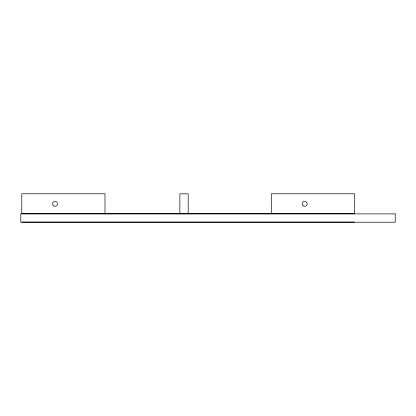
<?xml version="1.0" encoding="UTF-8"?>
<svg xmlns="http://www.w3.org/2000/svg" width="416" height="416" viewBox="0 0 416 416"><rect width="100%" height="100%" fill="white"/><g stroke="black" fill="none" stroke-linecap="round" stroke-linejoin="round"><path stroke-width="0.62" d="M21.788 222.082L354.588 222.082M271.388 213.762L271.388 193.794L354.588 193.794L354.588 213.762L21.788 213.762L21.788 193.794L104.988 193.794L104.988 213.762M188.188 213.762L188.188 193.794L179.868 193.794L179.868 213.762M395.2 213.886L20.8 213.886L20.8 222.206L395.2 222.206L395.2 213.886M53.82 205.941A2.496 2.496 0 0 0 57.564 203.778A2.496 2.496 0 0 0 53.82 201.62A2.496 2.496 0 0 0 53.82 205.941M303.42 205.941A2.496 2.496 0 0 0 307.164 203.778A2.496 2.496 0 0 0 303.42 201.62A2.496 2.496 0 0 0 303.42 205.941"/></g></svg>
